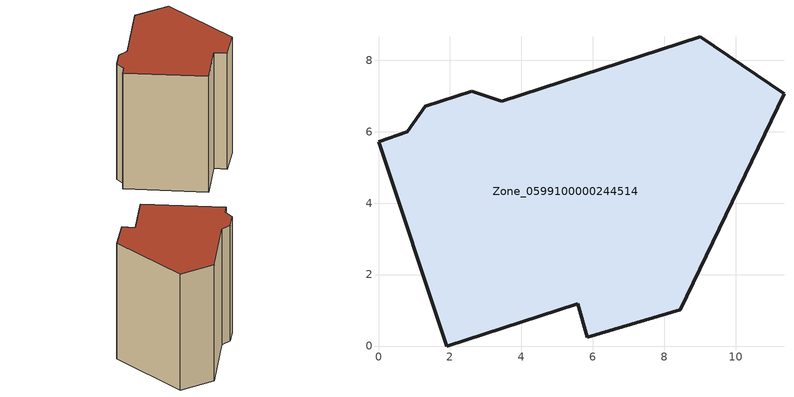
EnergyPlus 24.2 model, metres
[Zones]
Zone_0599100000244514
 floor ground (C_G): 11.35,7.06 8.44,1.01 5.85,0.25 5.57,1.18 1.91,0 0,5.72 0.8,5.99 1.31,6.71 2.61,7.13 3.45,6.85 9,8.65 z0
 wall outside (C_F): 1.91,0 5.57,1.18 5.85,0.25 8.44,1.01 11.35,7.06 9,8.65 3.45,6.85 2.61,7.13 1.31,6.71 0.8,5.99 0,5.72 1.91,0 z0:8.95
 roof outside (C_R): 9,8.65 3.45,6.85 2.61,7.13 1.31,6.71 0.8,5.99 0,5.72 1.91,0 5.57,1.18 5.85,0.25 8.44,1.01 11.35,7.06 z8.95
[BUILDING]
Pand.0599100000244514: North Axis=0; Terrain=City; Loads Convergence Tolerance Value=0.04; Temperature Convergence Tolerance Value=0.4; Solar Distribution=FullExterior; Maximum Number of Warmup Days=25; Minimum Number of Warmup Days=1
[Site:Location]
Rotterdam.The.Hague.AP_ZH_NLD Design_Conditions: Latitude=51.96; Longitude=4.45; Time Zone=1; Elevation=-4.5
[SITE:GROUNDTEMPERATURE:BUILDINGSURFACE]
18, 18, 18, 18, 18, 18, 18, 18, 18, 18, 18, 18
[MATERIAL] Thermal Absorptance=0.9; Solar Absorptance=0.7; Visible Absorptance=0.7
Name | Roughness | Thickness | Conductivity | Density | Specific Heat
G.TI.1946 | MediumSmooth | 0.15 | 1 | 540 | 1210
F.TI.1946 | Rough | 0.3 | 0.857143 | 1920 | 840
R.TI.1946 | MediumRough | 0.2 | 0.1 | 1500 | 1000
[CONSTRUCTION]
C_G: G.TI.1946
C_F: F.TI.1946
C_R: R.TI.1946
[ZONE]
Zone_0599100000244514: Type=1; Multiplier=1; Ceiling Height=Autocalculate; Volume=Autocalculate; Floor Area=autocalculate; Part of Total Floor Area=Yes
[ZONEINFILTRATION:DESIGNFLOWRATE]
Infil_Zone_0599100000244514: Zone or ZoneList or Space or SpaceList=Zone_0599100000244514; Schedule=AlwaysOn; Design Flow Rate Calculation Method=Flow/Area; Flow Rate per Floor Area=0.003; Constant Term Coefficient=1; Temperature Term Coefficient=0; Velocity Term Coefficient=0; Velocity Squared Term Coefficient=0
[HVACTEMPLATE:ZONE:IDEALLOADSAIRSYSTEM]
Zone_0599100000244514: Maximum Heating Supply Air Temperature=50; Minimum Cooling Supply Air Temperature=13; Maximum Heating Supply Air Humidity Ratio=0.0156; Minimum Cooling Supply Air Humidity Ratio=0.0077; Heating Limit=NoLimit; Cooling Limit=NoLimit; Dehumidification Control Type=ConstantSensibleHeatRatio; Cooling Sensible Heat Ratio=0.7; Dehumidification Setpoint=60; Humidification Control Type=None; Humidification Setpoint=30; Outdoor Air Method=None; Outdoor Air Flow Rate per Person=0.00944; Outdoor Air Flow Rate per Zone Floor Area=0; Outdoor Air Flow Rate per Zone=0; Demand Controlled Ventilation Type=None; Outdoor Air Economizer Type=NoEconomizer; Heat Recovery Type=None; Sensible Heat Recovery Effectiveness=0.7; Latent Heat Recovery Effectiveness=0.65
[ZONECONTROL:THERMOSTAT]
ThermostatControl_Zone_0599100000244514: Zone or ZoneList=Zone_0599100000244514; Control Type Schedule=DualSetpointControlType; Control 1=Thermostat_Zone_0599100000244514; Temperature Difference Between Cutout And Setpoint=0
[THERMOSTATSETPOINT:DUALSETPOINT]
Thermostat_Zone_0599100000244514: Heating Setpoint Temperature Schedule=HeatingSetpoint_Zone_0599100000244514; Cooling Setpoint Temperature Schedule=CoolingSetpoint_Zone_0599100000244514
[SCHEDULE:COMPACT]
HeatingSetpoint_Zone_0599100000244514: Through: 12/31, For: AllDays, Until: 24:00, 21
CoolingSetpoint_Zone_0599100000244514: Through: 12/31, For: AllDays, Until: 24:00, 24
DualSetpointControlType: Through: 12/31, For: AllDays, Until: 24:00, 4
AlwaysOn: Through: 12/31, For: AllDays, Until: 24:00, 1
